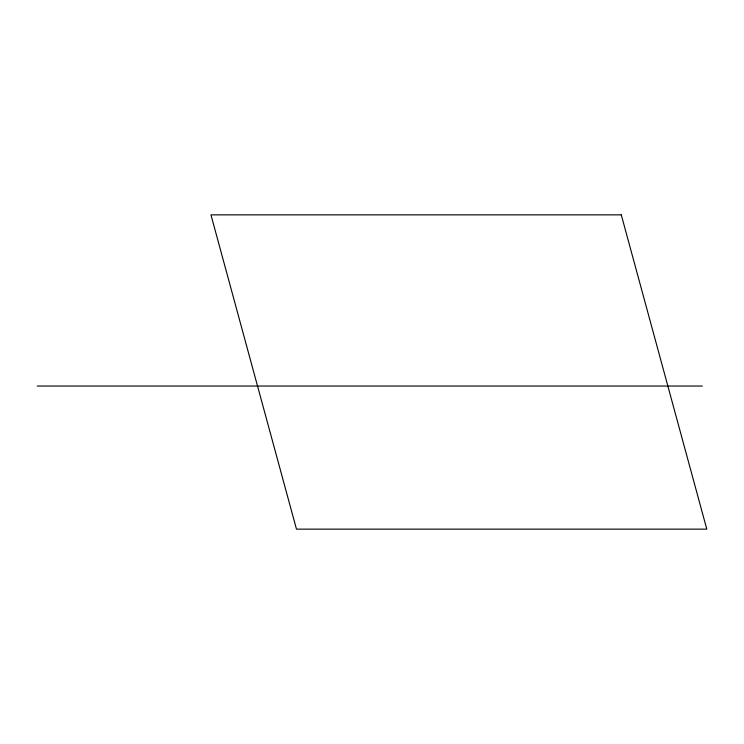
<?xml version="1.0" encoding="UTF-8"?>
<svg xmlns="http://www.w3.org/2000/svg" width="744" height="744" viewBox="0 0 744 744"><rect width="100%" height="100%" fill="white"/><g stroke="black" fill="none" stroke-linecap="round" stroke-linejoin="round"><path stroke-width="1.12" d="M37.2 386.043L702.308 386.043M621.277 214.858L210.952 214.858L296.475 529.142L706.8 529.142L621.277 214.858"/></g></svg>
